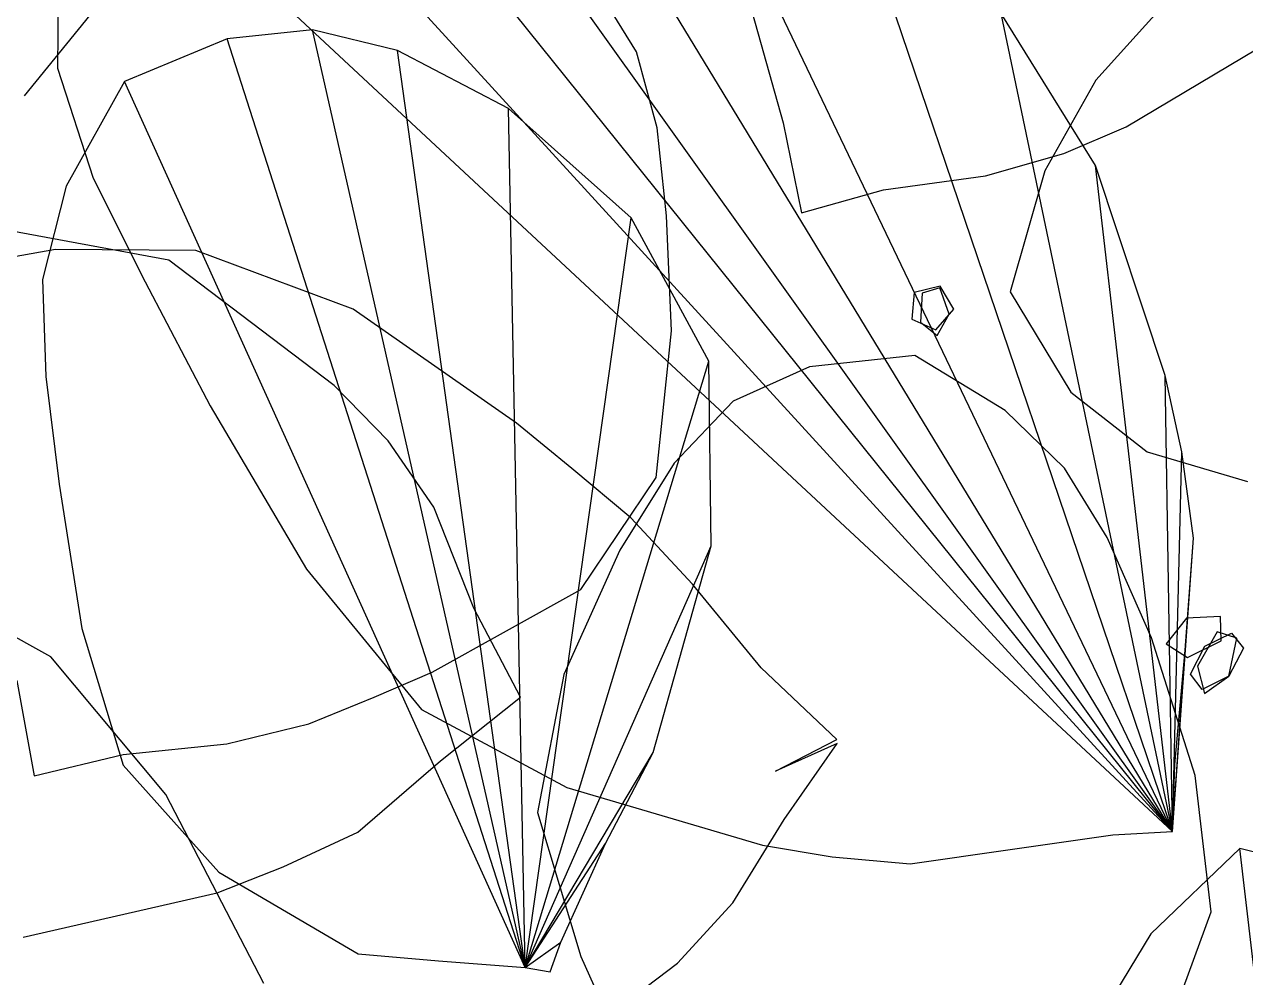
# Model space of a CAD drawing. Extents: x -23.2 to 18.8, y -18.4 to 11.3.
# Drawn here: x -4.2161 to -4.1425, y -0.7405 to -0.6831 of the extents above; entities that cross this region are included whole.
import ezdxf

# ---------------------------------------------------------------- set-up
doc = ezdxf.new("R2010")
doc.units = 0
doc.layers.add('FURNISHINGELEMENT', color=8, linetype='Continuous')

msp = doc.modelspace()

# ---------------------------------------------------------------- linework, layer by layer
at = {"layer": 'FURNISHINGELEMENT'}
for p, q in [((-4.146907, -0.731713, 4.49179), (-4.199547, -0.666263, 4.440644)), ((-4.146907, -0.731713, 4.49179), (-4.193917, -0.66592, 4.444083)), ((-4.146907, -0.731713, 4.49179), (-4.205227, -0.667951, 4.437631)), ((-4.146907, -0.731713, 4.49179), (-4.186097, -0.667288, 4.449288)), ((-4.146907, -0.731713, 4.49179), (-4.176137, -0.670655, 4.4561)), ((-4.146907, -0.731713, 4.49179), (-4.211677, -0.671419, 4.435)), ((-4.146907, -0.731713, 4.49179), (-4.165847, -0.6759, 4.463592)), ((-4.214017, -0.678964, 4.438264), (-4.214097, -0.685723, 4.44253)), ((-4.214017, -0.678964, 4.438264), (-4.214097, -0.685723, 4.44253)), ((-4.214017, -0.678964, 4.438264), (-4.214097, -0.685723, 4.44253)), ((-4.214017, -0.678964, 4.438264), (-4.214097, -0.685723, 4.44253)), ((-4.214017, -0.678964, 4.438264), (-4.214097, -0.685723, 4.44253)), ((-4.214017, -0.678964, 4.438264), (-4.214097, -0.685723, 4.44253)), ((-4.214017, -0.678964, 4.438264), (-4.214097, -0.685723, 4.44253)), ((-4.214017, -0.678964, 4.438264), (-4.214097, -0.685723, 4.44253)), ((-4.214017, -0.678964, 4.438264), (-4.214097, -0.685723, 4.44253)), ((-4.214017, -0.678964, 4.438264), (-4.214097, -0.685723, 4.44253)), ((-4.214017, -0.678964, 4.438264), (-4.214097, -0.685723, 4.44253)), ((-4.214017, -0.678964, 4.438264), (-4.214097, -0.685723, 4.44253)), ((-4.214017, -0.678964, 4.438264), (-4.214097, -0.685723, 4.44253)), ((-4.214017, -0.678964, 4.438264), (-4.214097, -0.685723, 4.44253)), ((-4.179207, -0.684749, 3.931084), (-4.181857, -0.680441, 3.925628)), ((-4.147237, -0.681697, 3.967034), (-4.151537, -0.686455, 3.962611)), ((-4.212137, -0.682531, 3.960709), (-4.216097, -0.687387, 3.97206)), ((-4.172237, -0.682375, 4.164492), (-4.170367, -0.689026, 4.16528)), ((-4.146907, -0.731713, 4.49179), (-4.157227, -0.682431, 4.471619)), ((-4.151547, -0.691587, 4.480724), (-4.157227, -0.682431, 4.471619)), ((-4.151547, -0.691587, 4.480724), (-4.157227, -0.682431, 4.471619)), ((-4.151547, -0.691587, 4.480724), (-4.157227, -0.682431, 4.471619)), ((-4.151547, -0.691587, 4.480724), (-4.157227, -0.682431, 4.471619)), ((-4.151547, -0.691587, 4.480724), (-4.157227, -0.682431, 4.471619)), ((-4.151547, -0.691587, 4.480724), (-4.157227, -0.682431, 4.471619)), ((-4.198717, -0.683417, 4.480776), (-4.203867, -0.683952, 4.47599)), ((-4.198717, -0.683417, 4.480776), (-4.203867, -0.683952, 4.47599)), ((-4.198717, -0.683417, 4.480776), (-4.203867, -0.683952, 4.47599)), ((-4.198717, -0.683417, 4.480776), (-4.203867, -0.683952, 4.47599)), ((-4.198717, -0.683417, 4.480776), (-4.203867, -0.683952, 4.47599)), ((-4.198717, -0.683417, 4.480776), (-4.203867, -0.683952, 4.47599)), ((-4.198717, -0.683417, 4.480776), (-4.203867, -0.683952, 4.47599)), ((-4.198717, -0.683417, 4.480776), (-4.203867, -0.683952, 4.47599)), ((-4.198717, -0.683417, 4.480776), (-4.203867, -0.683952, 4.47599)), ((-4.198717, -0.683417, 4.480776), (-4.203867, -0.683952, 4.47599)), ((-4.185917, -0.739913, 4.54603), (-4.198717, -0.683417, 4.480776)), ((-4.193607, -0.684669, 4.487078), (-4.198717, -0.683417, 4.480776)), ((-4.193607, -0.684669, 4.487078), (-4.198717, -0.683417, 4.480776)), ((-4.193607, -0.684669, 4.487078), (-4.198717, -0.683417, 4.480776)), ((-4.193607, -0.684669, 4.487078), (-4.198717, -0.683417, 4.480776)), ((-4.193607, -0.684669, 4.487078), (-4.198717, -0.683417, 4.480776)), ((-4.193607, -0.684669, 4.487078), (-4.198717, -0.683417, 4.480776)), ((-4.193607, -0.684669, 4.487078), (-4.198717, -0.683417, 4.480776)), ((-4.193607, -0.684669, 4.487078), (-4.198717, -0.683417, 4.480776)), ((-4.193607, -0.684669, 4.487078), (-4.198717, -0.683417, 4.480776)), ((-4.149707, -0.689255, 4.157726), (-4.139607, -0.68324, 4.149053)), ((-4.203867, -0.683952, 4.47599), (-4.210047, -0.686539, 4.472346)), ((-4.203867, -0.683952, 4.47599), (-4.210047, -0.686539, 4.472346)), ((-4.203867, -0.683952, 4.47599), (-4.210047, -0.686539, 4.472346)), ((-4.203867, -0.683952, 4.47599), (-4.210047, -0.686539, 4.472346)), ((-4.203867, -0.683952, 4.47599), (-4.210047, -0.686539, 4.472346)), ((-4.203867, -0.683952, 4.47599), (-4.210047, -0.686539, 4.472346)), ((-4.203867, -0.683952, 4.47599), (-4.210047, -0.686539, 4.472346)), ((-4.203867, -0.683952, 4.47599), (-4.210047, -0.686539, 4.472346)), ((-4.203867, -0.683952, 4.47599), (-4.210047, -0.686539, 4.472346)), ((-4.203867, -0.683952, 4.47599), (-4.210047, -0.686539, 4.472346)), ((-4.203867, -0.683952, 4.47599), (-4.210047, -0.686539, 4.472346)), ((-4.185917, -0.739913, 4.54603), (-4.203867, -0.683952, 4.47599)), ((-4.185917, -0.739913, 4.54603), (-4.193607, -0.684669, 4.487078)), ((-4.186917, -0.688167, 4.49658), (-4.193607, -0.684669, 4.487078)), ((-4.186917, -0.688167, 4.49658), (-4.193607, -0.684669, 4.487078)), ((-4.186917, -0.688167, 4.49658), (-4.193607, -0.684669, 4.487078)), ((-4.186917, -0.688167, 4.49658), (-4.193607, -0.684669, 4.487078)), ((-4.186917, -0.688167, 4.49658), (-4.193607, -0.684669, 4.487078)), ((-4.186917, -0.688167, 4.49658), (-4.193607, -0.684669, 4.487078)), ((-4.186917, -0.688167, 4.49658), (-4.193607, -0.684669, 4.487078)), ((-4.186917, -0.688167, 4.49658), (-4.193607, -0.684669, 4.487078)), ((-4.177967, -0.689322, 3.93813), (-4.179207, -0.684749, 3.931084)), ((-4.214097, -0.685723, 4.44253), (-4.211947, -0.692356, 4.447826)), ((-4.214097, -0.685723, 4.44253), (-4.211947, -0.692356, 4.447826)), ((-4.214097, -0.685723, 4.44253), (-4.211947, -0.692356, 4.447826)), ((-4.214097, -0.685723, 4.44253), (-4.211947, -0.692356, 4.447826)), ((-4.214097, -0.685723, 4.44253), (-4.211947, -0.692356, 4.447826)), ((-4.214097, -0.685723, 4.44253), (-4.211947, -0.692356, 4.447826)), ((-4.214097, -0.685723, 4.44253), (-4.211947, -0.692356, 4.447826)), ((-4.214097, -0.685723, 4.44253), (-4.211947, -0.692356, 4.447826)), ((-4.214097, -0.685723, 4.44253), (-4.211947, -0.692356, 4.447826)), ((-4.214097, -0.685723, 4.44253), (-4.211947, -0.692356, 4.447826)), ((-4.214097, -0.685723, 4.44253), (-4.211947, -0.692356, 4.447826)), ((-4.214097, -0.685723, 4.44253), (-4.211947, -0.692356, 4.447826)), ((-4.214097, -0.685723, 4.44253), (-4.211947, -0.692356, 4.447826)), ((-4.214097, -0.685723, 4.44253), (-4.211947, -0.692356, 4.447826)), ((-4.210047, -0.686539, 4.472346), (-4.213557, -0.692847, 4.476076)), ((-4.210047, -0.686539, 4.472346), (-4.213557, -0.692847, 4.476076)), ((-4.210047, -0.686539, 4.472346), (-4.213557, -0.692847, 4.476076)), ((-4.210047, -0.686539, 4.472346), (-4.213557, -0.692847, 4.476076)), ((-4.210047, -0.686539, 4.472346), (-4.213557, -0.692847, 4.476076)), ((-4.210047, -0.686539, 4.472346), (-4.213557, -0.692847, 4.476076)), ((-4.210047, -0.686539, 4.472346), (-4.213557, -0.692847, 4.476076)), ((-4.210047, -0.686539, 4.472346), (-4.213557, -0.692847, 4.476076)), ((-4.210047, -0.686539, 4.472346), (-4.213557, -0.692847, 4.476076)), ((-4.210047, -0.686539, 4.472346), (-4.213557, -0.692847, 4.476076)), ((-4.210047, -0.686539, 4.472346), (-4.213557, -0.692847, 4.476076)), ((-4.210047, -0.686539, 4.472346), (-4.213557, -0.692847, 4.476076)), ((-4.185917, -0.739913, 4.54603), (-4.210047, -0.686539, 4.472346)), ((-4.151537, -0.686455, 3.962611), (-4.154607, -0.69192, 3.959152)), ((-4.185917, -0.739913, 4.54603), (-4.186917, -0.688167, 4.49658)), ((-4.179537, -0.694744, 4.50907), (-4.186917, -0.688167, 4.49658)), ((-4.179537, -0.694744, 4.50907), (-4.186917, -0.688167, 4.49658)), ((-4.179537, -0.694744, 4.50907), (-4.186917, -0.688167, 4.49658)), ((-4.179537, -0.694744, 4.50907), (-4.186917, -0.688167, 4.49658)), ((-4.179537, -0.694744, 4.50907), (-4.186917, -0.688167, 4.49658)), ((-4.179537, -0.694744, 4.50907), (-4.186917, -0.688167, 4.49658)), ((-4.179537, -0.694744, 4.50907), (-4.186917, -0.688167, 4.49658)), ((-4.177397, -0.694632, 3.94646), (-4.177967, -0.689322, 3.93813)), ((-4.170367, -0.689026, 4.16528), (-4.169257, -0.69444, 4.165339)), ((-4.153457, -0.690862, 4.160219), (-4.149707, -0.689255, 4.157726)), ((-4.158187, -0.692207, 4.16241), (-4.153457, -0.690862, 4.160219)), ((-4.164327, -0.693055, 4.164367), (-4.158187, -0.692207, 4.16241)), ((-4.154607, -0.69192, 3.959152), (-4.156697, -0.699195, 3.956443)), ((-4.146907, -0.731713, 4.49179), (-4.151547, -0.691587, 4.480724)), ((-4.147347, -0.704235, 4.487519), (-4.151547, -0.691587, 4.480724)), ((-4.147347, -0.704235, 4.487519), (-4.151547, -0.691587, 4.480724)), ((-4.147347, -0.704235, 4.487519), (-4.151547, -0.691587, 4.480724)), ((-4.147347, -0.704235, 4.487519), (-4.151547, -0.691587, 4.480724)), ((-4.147347, -0.704235, 4.487519), (-4.151547, -0.691587, 4.480724)), ((-4.213557, -0.692847, 4.476076), (-4.214987, -0.698463, 4.481047)), ((-4.213557, -0.692847, 4.476076), (-4.214987, -0.698463, 4.481047)), ((-4.213557, -0.692847, 4.476076), (-4.214987, -0.698463, 4.481047)), ((-4.213557, -0.692847, 4.476076), (-4.214987, -0.698463, 4.481047)), ((-4.213557, -0.692847, 4.476076), (-4.214987, -0.698463, 4.481047)), ((-4.213557, -0.692847, 4.476076), (-4.214987, -0.698463, 4.481047)), ((-4.213557, -0.692847, 4.476076), (-4.214987, -0.698463, 4.481047)), ((-4.213557, -0.692847, 4.476076), (-4.214987, -0.698463, 4.481047)), ((-4.213557, -0.692847, 4.476076), (-4.214987, -0.698463, 4.481047)), ((-4.213557, -0.692847, 4.476076), (-4.214987, -0.698463, 4.481047)), ((-4.213557, -0.692847, 4.476076), (-4.214987, -0.698463, 4.481047)), ((-4.213557, -0.692847, 4.476076), (-4.214987, -0.698463, 4.481047)), ((-4.211947, -0.692356, 4.447826), (-4.208817, -0.698601, 4.452892)), ((-4.211947, -0.692356, 4.447826), (-4.208817, -0.698601, 4.452892)), ((-4.211947, -0.692356, 4.447826), (-4.208817, -0.698601, 4.452892)), ((-4.211947, -0.692356, 4.447826), (-4.208817, -0.698601, 4.452892)), ((-4.211947, -0.692356, 4.447826), (-4.208817, -0.698601, 4.452892)), ((-4.211947, -0.692356, 4.447826), (-4.208817, -0.698601, 4.452892)), ((-4.211947, -0.692356, 4.447826), (-4.208817, -0.698601, 4.452892)), ((-4.211947, -0.692356, 4.447826), (-4.208817, -0.698601, 4.452892)), ((-4.211947, -0.692356, 4.447826), (-4.208817, -0.698601, 4.452892)), ((-4.211947, -0.692356, 4.447826), (-4.208817, -0.698601, 4.452892)), ((-4.211947, -0.692356, 4.447826), (-4.208817, -0.698601, 4.452892)), ((-4.211947, -0.692356, 4.447826), (-4.208817, -0.698601, 4.452892)), ((-4.211947, -0.692356, 4.447826), (-4.208817, -0.698601, 4.452892)), ((-4.211947, -0.692356, 4.447826), (-4.208817, -0.698601, 4.452892)), ((-4.169257, -0.69444, 4.165339), (-4.164327, -0.693055, 4.164367)), ((-4.207387, -0.697288, 4.056754), (-4.218567, -0.695223, 4.048397)), ((-4.185917, -0.739913, 4.54603), (-4.179537, -0.694744, 4.50907)), ((-4.174847, -0.703381, 4.5212), (-4.179537, -0.694744, 4.50907)), ((-4.174847, -0.703381, 4.5212), (-4.179537, -0.694744, 4.50907)), ((-4.174847, -0.703381, 4.5212), (-4.179537, -0.694744, 4.50907)), ((-4.174847, -0.703381, 4.5212), (-4.179537, -0.694744, 4.50907)), ((-4.174847, -0.703381, 4.5212), (-4.179537, -0.694744, 4.50907)), ((-4.174847, -0.703381, 4.5212), (-4.179537, -0.694744, 4.50907)), ((-4.177097, -0.70155, 3.957002), (-4.177397, -0.694632, 3.94646)), ((-4.214207, -0.696651, 3.885741), (-4.222717, -0.698145, 3.874638)), ((-4.205747, -0.696712, 3.89627), (-4.214207, -0.696651, 3.885741)), ((-4.197417, -0.704854, 4.062956), (-4.207387, -0.697288, 4.056754)), ((-4.196267, -0.700252, 3.906291), (-4.205747, -0.696712, 3.89627)), ((-4.214987, -0.698463, 4.481047), (-4.214797, -0.704309, 4.487488)), ((-4.214987, -0.698463, 4.481047), (-4.214797, -0.704309, 4.487488)), ((-4.214987, -0.698463, 4.481047), (-4.214797, -0.704309, 4.487488)), ((-4.214987, -0.698463, 4.481047), (-4.214797, -0.704309, 4.487488)), ((-4.214987, -0.698463, 4.481047), (-4.214797, -0.704309, 4.487488)), ((-4.214987, -0.698463, 4.481047), (-4.214797, -0.704309, 4.487488)), ((-4.214987, -0.698463, 4.481047), (-4.214797, -0.704309, 4.487488)), ((-4.214987, -0.698463, 4.481047), (-4.214797, -0.704309, 4.487488)), ((-4.214987, -0.698463, 4.481047), (-4.214797, -0.704309, 4.487488)), ((-4.214987, -0.698463, 4.481047), (-4.214797, -0.704309, 4.487488)), ((-4.214987, -0.698463, 4.481047), (-4.214797, -0.704309, 4.487488)), ((-4.214987, -0.698463, 4.481047), (-4.214797, -0.704309, 4.487488)), ((-4.208817, -0.698601, 4.452892), (-4.204897, -0.706071, 4.458504)), ((-4.208817, -0.698601, 4.452892), (-4.204897, -0.706071, 4.458504)), ((-4.208817, -0.698601, 4.452892), (-4.204897, -0.706071, 4.458504)), ((-4.208817, -0.698601, 4.452892), (-4.204897, -0.706071, 4.458504)), ((-4.208817, -0.698601, 4.452892), (-4.204897, -0.706071, 4.458504)), ((-4.208817, -0.698601, 4.452892), (-4.204897, -0.706071, 4.458504)), ((-4.208817, -0.698601, 4.452892), (-4.204897, -0.706071, 4.458504)), ((-4.208817, -0.698601, 4.452892), (-4.204897, -0.706071, 4.458504)), ((-4.208817, -0.698601, 4.452892), (-4.204897, -0.706071, 4.458504)), ((-4.208817, -0.698601, 4.452892), (-4.204897, -0.706071, 4.458504)), ((-4.208817, -0.698601, 4.452892), (-4.204897, -0.706071, 4.458504)), ((-4.208817, -0.698601, 4.452892), (-4.204897, -0.706071, 4.458504)), ((-4.208817, -0.698601, 4.452892), (-4.204897, -0.706071, 4.458504)), ((-4.208817, -0.698601, 4.452892), (-4.204897, -0.706071, 4.458504)), ((-4.160907, -0.698864, 3.951863), (-4.162477, -0.699237, 3.951443)), ((-4.160097, -0.700255, 3.951259), (-4.160907, -0.698864, 3.951863)), ((-4.162477, -0.699237, 3.951443), (-4.162627, -0.700858, 3.950579)), ((-4.161997, -0.699276, 3.952151), (-4.162097, -0.701039, 3.952546)), ((-4.160927, -0.698971, 3.950668), (-4.161997, -0.699276, 3.952151)), ((-4.160377, -0.700547, 3.950147), (-4.160927, -0.698971, 3.950668)), ((-4.156697, -0.699195, 3.956443), (-4.153047, -0.705249, 3.959533)), ((-4.186427, -0.707107, 3.914181), (-4.196267, -0.700252, 3.906291)), ((-4.161167, -0.701487, 3.950465), (-4.160097, -0.700255, 3.951259)), ((-4.162627, -0.700858, 3.950579), (-4.161167, -0.701487, 3.950465)), ((-4.162097, -0.701039, 3.952546), (-4.161097, -0.701825, 3.951307)), ((-4.161097, -0.701825, 3.951307), (-4.160377, -0.700547, 3.950147)), ((-4.178027, -0.710389, 3.971859), (-4.177097, -0.70155, 3.957002)), ((-4.162437, -0.703038, 3.95801), (-4.168787, -0.703728, 3.962284)), ((-4.156997, -0.706353, 3.96174), (-4.162437, -0.703038, 3.95801)), ((-4.185917, -0.739913, 4.54603), (-4.174847, -0.703381, 4.5212)), ((-4.174717, -0.71451, 4.53202), (-4.174847, -0.703381, 4.5212)), ((-4.174717, -0.71451, 4.53202), (-4.174847, -0.703381, 4.5212)), ((-4.174717, -0.71451, 4.53202), (-4.174847, -0.703381, 4.5212)), ((-4.174717, -0.71451, 4.53202), (-4.174847, -0.703381, 4.5212)), ((-4.174717, -0.71451, 4.53202), (-4.174847, -0.703381, 4.5212)), ((-4.168787, -0.703728, 3.962284), (-4.173387, -0.705795, 3.968176)), ((-4.214797, -0.704309, 4.487488), (-4.213997, -0.710789, 4.49458)), ((-4.214797, -0.704309, 4.487488), (-4.213997, -0.710789, 4.49458)), ((-4.214797, -0.704309, 4.487488), (-4.213997, -0.710789, 4.49458)), ((-4.214797, -0.704309, 4.487488), (-4.213997, -0.710789, 4.49458)), ((-4.214797, -0.704309, 4.487488), (-4.213997, -0.710789, 4.49458)), ((-4.214797, -0.704309, 4.487488), (-4.213997, -0.710789, 4.49458)), ((-4.214797, -0.704309, 4.487488), (-4.213997, -0.710789, 4.49458)), ((-4.214797, -0.704309, 4.487488), (-4.213997, -0.710789, 4.49458)), ((-4.214797, -0.704309, 4.487488), (-4.213997, -0.710789, 4.49458)), ((-4.214797, -0.704309, 4.487488), (-4.213997, -0.710789, 4.49458)), ((-4.214797, -0.704309, 4.487488), (-4.213997, -0.710789, 4.49458)), ((-4.214797, -0.704309, 4.487488), (-4.213997, -0.710789, 4.49458)), ((-4.146907, -0.731713, 4.49179), (-4.147347, -0.704235, 4.487519)), ((-4.146347, -0.708847, 4.489568), (-4.147347, -0.704235, 4.487519)), ((-4.146347, -0.708847, 4.489568), (-4.147347, -0.704235, 4.487519)), ((-4.146347, -0.708847, 4.489568), (-4.147347, -0.704235, 4.487519)), ((-4.146347, -0.708847, 4.489568), (-4.147347, -0.704235, 4.487519)), ((-4.194177, -0.708178, 4.064701), (-4.197417, -0.704854, 4.062956)), ((-4.153047, -0.705249, 3.959533), (-4.148447, -0.708841, 3.963775)), ((-4.204897, -0.706071, 4.458504), (-4.199087, -0.715902, 4.465916)), ((-4.204897, -0.706071, 4.458504), (-4.199087, -0.715902, 4.465916)), ((-4.204897, -0.706071, 4.458504), (-4.199087, -0.715902, 4.465916)), ((-4.204897, -0.706071, 4.458504), (-4.199087, -0.715902, 4.465916)), ((-4.204897, -0.706071, 4.458504), (-4.199087, -0.715902, 4.465916)), ((-4.204897, -0.706071, 4.458504), (-4.199087, -0.715902, 4.465916)), ((-4.204897, -0.706071, 4.458504), (-4.199087, -0.715902, 4.465916)), ((-4.204897, -0.706071, 4.458504), (-4.199087, -0.715902, 4.465916)), ((-4.204897, -0.706071, 4.458504), (-4.199087, -0.715902, 4.465916)), ((-4.204897, -0.706071, 4.458504), (-4.199087, -0.715902, 4.465916)), ((-4.204897, -0.706071, 4.458504), (-4.199087, -0.715902, 4.465916)), ((-4.204897, -0.706071, 4.458504), (-4.199087, -0.715902, 4.465916)), ((-4.204897, -0.706071, 4.458504), (-4.199087, -0.715902, 4.465916)), ((-4.204897, -0.706071, 4.458504), (-4.199087, -0.715902, 4.465916)), ((-4.173387, -0.705795, 3.968176), (-4.176937, -0.709526, 3.976082)), ((-4.153417, -0.70983, 3.966427), (-4.156997, -0.706353, 3.96174)), ((-4.183097, -0.709843, 3.916426), (-4.186427, -0.707107, 3.914181)), ((-4.191407, -0.712182, 4.066059), (-4.194177, -0.708178, 4.064701)), ((-4.148447, -0.708841, 3.963775), (-4.142387, -0.710622, 3.969403)), ((-4.146907, -0.731713, 4.49179), (-4.146347, -0.708847, 4.489568)), ((-4.145647, -0.714048, 4.49102), (-4.146347, -0.708847, 4.489568)), ((-4.145647, -0.714048, 4.49102), (-4.146347, -0.708847, 4.489568)), ((-4.145647, -0.714048, 4.49102), (-4.146347, -0.708847, 4.489568)), ((-4.179547, -0.712829, 3.918127), (-4.183097, -0.709843, 3.916426)), ((-4.176937, -0.709526, 3.976082), (-4.180217, -0.714768, 3.9857)), ((-4.150857, -0.714013, 3.972375), (-4.153417, -0.70983, 3.966427)), ((-4.182567, -0.717133, 3.986523), (-4.178027, -0.710389, 3.971859)), ((-4.213997, -0.710789, 4.49458), (-4.212617, -0.71949, 4.50385)), ((-4.213997, -0.710789, 4.49458), (-4.212617, -0.71949, 4.50385)), ((-4.213997, -0.710789, 4.49458), (-4.212617, -0.71949, 4.50385)), ((-4.213997, -0.710789, 4.49458), (-4.212617, -0.71949, 4.50385)), ((-4.213997, -0.710789, 4.49458), (-4.212617, -0.71949, 4.50385)), ((-4.213997, -0.710789, 4.49458), (-4.212617, -0.71949, 4.50385)), ((-4.213997, -0.710789, 4.49458), (-4.212617, -0.71949, 4.50385)), ((-4.213997, -0.710789, 4.49458), (-4.212617, -0.71949, 4.50385)), ((-4.213997, -0.710789, 4.49458), (-4.212617, -0.71949, 4.50385)), ((-4.213997, -0.710789, 4.49458), (-4.212617, -0.71949, 4.50385)), ((-4.213997, -0.710789, 4.49458), (-4.212617, -0.71949, 4.50385)), ((-4.213997, -0.710789, 4.49458), (-4.212617, -0.71949, 4.50385)), ((-4.189007, -0.718265, 4.067059), (-4.191407, -0.712182, 4.066059)), ((-4.175827, -0.716821, 3.918726), (-4.179547, -0.712829, 3.918127)), ((-4.148177, -0.720043, 3.980809), (-4.150857, -0.714013, 3.972375)), ((-4.146907, -0.731713, 4.49179), (-4.145647, -0.714048, 4.49102)), ((-4.146157, -0.720787, 4.49192), (-4.145647, -0.714048, 4.49102)), ((-4.146157, -0.720787, 4.49192), (-4.145647, -0.714048, 4.49102)), ((-4.185917, -0.739913, 4.54603), (-4.174717, -0.71451, 4.53202)), ((-4.180217, -0.714768, 3.9857), (-4.183577, -0.722258, 3.998093)), ((-4.178197, -0.726956, 4.54172), (-4.174717, -0.71451, 4.53202)), ((-4.178197, -0.726956, 4.54172), (-4.174717, -0.71451, 4.53202)), ((-4.178197, -0.726956, 4.54172), (-4.174717, -0.71451, 4.53202)), ((-4.178197, -0.726956, 4.54172), (-4.174717, -0.71451, 4.53202)), ((-4.214487, -0.721193, 4.146618), (-4.223257, -0.71632, 4.136452)), ((-4.199087, -0.715902, 4.465916), (-4.192167, -0.724358, 4.473998)), ((-4.199087, -0.715902, 4.465916), (-4.192167, -0.724358, 4.473998)), ((-4.199087, -0.715902, 4.465916), (-4.192167, -0.724358, 4.473998)), ((-4.199087, -0.715902, 4.465916), (-4.192167, -0.724358, 4.473998)), ((-4.199087, -0.715902, 4.465916), (-4.192167, -0.724358, 4.473998)), ((-4.199087, -0.715902, 4.465916), (-4.192167, -0.724358, 4.473998)), ((-4.199087, -0.715902, 4.465916), (-4.192167, -0.724358, 4.473998)), ((-4.199087, -0.715902, 4.465916), (-4.192167, -0.724358, 4.473998)), ((-4.199087, -0.715902, 4.465916), (-4.192167, -0.724358, 4.473998)), ((-4.199087, -0.715902, 4.465916), (-4.192167, -0.724358, 4.473998)), ((-4.199087, -0.715902, 4.465916), (-4.192167, -0.724358, 4.473998)), ((-4.199087, -0.715902, 4.465916), (-4.192167, -0.724358, 4.473998)), ((-4.199087, -0.715902, 4.465916), (-4.192167, -0.724358, 4.473998)), ((-4.199087, -0.715902, 4.465916), (-4.192167, -0.724358, 4.473998)), ((-4.191507, -0.72212, 3.997496), (-4.182567, -0.717133, 3.986523)), ((-4.171697, -0.721862, 3.918415), (-4.175827, -0.716821, 3.918726)), ((-4.186197, -0.723627, 4.067101), (-4.189007, -0.718265, 4.067059)), ((-4.144017, -0.718761, 3.975858), (-4.146067, -0.718871, 3.976809)), ((-4.143987, -0.720223, 3.973699), (-4.144017, -0.718761, 3.975858)), ((-4.212617, -0.71949, 4.50385), (-4.210127, -0.727725, 4.51375)), ((-4.212617, -0.71949, 4.50385), (-4.210127, -0.727725, 4.51375)), ((-4.212617, -0.71949, 4.50385), (-4.210127, -0.727725, 4.51375)), ((-4.212617, -0.71949, 4.50385), (-4.210127, -0.727725, 4.51375)), ((-4.212617, -0.71949, 4.50385), (-4.210127, -0.727725, 4.51375)), ((-4.212617, -0.71949, 4.50385), (-4.210127, -0.727725, 4.51375)), ((-4.212617, -0.71949, 4.50385), (-4.210127, -0.727725, 4.51375)), ((-4.212617, -0.71949, 4.50385), (-4.210127, -0.727725, 4.51375)), ((-4.212617, -0.71949, 4.50385), (-4.210127, -0.727725, 4.51375)), ((-4.212617, -0.71949, 4.50385), (-4.210127, -0.727725, 4.51375)), ((-4.212617, -0.71949, 4.50385), (-4.210127, -0.727725, 4.51375)), ((-4.212617, -0.71949, 4.50385), (-4.210127, -0.727725, 4.51375)), ((-4.146067, -0.718871, 3.976809), (-4.147297, -0.7204, 3.975239)), ((-4.145547, -0.728347, 3.992064), (-4.148177, -0.720043, 3.980809)), ((-4.146007, -0.721235, 3.973317), (-4.143987, -0.720223, 3.973699)), ((-4.144217, -0.719691, 3.978002), (-4.145417, -0.721757, 3.978561)), ((-4.144957, -0.720551, 3.978632), (-4.143357, -0.71976, 3.977716)), ((-4.143037, -0.720065, 3.975782), (-4.144217, -0.719691, 3.978002)), ((-4.143517, -0.722362, 3.974968), (-4.143037, -0.720065, 3.975782)), ((-4.143357, -0.71976, 3.977716), (-4.142637, -0.720666, 3.975884)), ((-4.147297, -0.7204, 3.975239), (-4.146007, -0.721235, 3.973317)), ((-4.146907, -0.731713, 4.49179), (-4.146157, -0.720787, 4.49192)), ((-4.146767, -0.727675, 4.49213), (-4.146157, -0.720787, 4.49192)), ((-4.145837, -0.722247, 3.977716), (-4.144957, -0.720551, 3.978632)), ((-4.142637, -0.720666, 3.975884), (-4.143517, -0.722361, 3.974968)), ((-4.207567, -0.72948, 4.155035), (-4.214487, -0.721193, 4.146618)), ((-4.195017, -0.72363, 4.000699), (-4.191507, -0.72212, 3.997496)), ((-4.183577, -0.722258, 3.998093), (-4.185167, -0.730564, 4.010904)), ((-4.167147, -0.726169, 3.917558), (-4.171697, -0.721862, 3.918415)), ((-4.145117, -0.723152, 3.975884), (-4.145837, -0.722247, 3.977716)), ((-4.145417, -0.721757, 3.978561), (-4.144987, -0.723407, 3.976686)), ((-4.143517, -0.722361, 3.974968), (-4.145117, -0.723152, 3.975884)), ((-4.144987, -0.723407, 3.976686), (-4.143517, -0.722362, 3.974968)), ((-4.216537, -0.722621, 4.006794), (-4.215487, -0.728365, 4.007828)), ((-4.198957, -0.725223, 4.003473), (-4.195017, -0.72363, 4.000699)), ((-4.191017, -0.72745, 4.066355), (-4.186197, -0.723627, 4.067101)), ((-4.192167, -0.724358, 4.473998), (-4.183407, -0.729064, 4.482623)), ((-4.192167, -0.724358, 4.473998), (-4.183407, -0.729064, 4.482623)), ((-4.192167, -0.724358, 4.473998), (-4.183407, -0.729064, 4.482623)), ((-4.192167, -0.724358, 4.473998), (-4.183407, -0.729064, 4.482623)), ((-4.192167, -0.724358, 4.473998), (-4.183407, -0.729064, 4.482623)), ((-4.192167, -0.724358, 4.473998), (-4.183407, -0.729064, 4.482623)), ((-4.192167, -0.724358, 4.473998), (-4.183407, -0.729064, 4.482623)), ((-4.192167, -0.724358, 4.473998), (-4.183407, -0.729064, 4.482623)), ((-4.192167, -0.724358, 4.473998), (-4.183407, -0.729064, 4.482623)), ((-4.192167, -0.724358, 4.473998), (-4.183407, -0.729064, 4.482623)), ((-4.192167, -0.724358, 4.473998), (-4.183407, -0.729064, 4.482623)), ((-4.192167, -0.724358, 4.473998), (-4.183407, -0.729064, 4.482623)), ((-4.192167, -0.724358, 4.473998), (-4.183407, -0.729064, 4.482623)), ((-4.192167, -0.724358, 4.473998), (-4.183407, -0.729064, 4.482623)), ((-4.203887, -0.726442, 4.005739), (-4.198957, -0.725223, 4.003473)), ((-4.210137, -0.727077, 4.007326), (-4.203887, -0.726442, 4.005739)), ((-4.170827, -0.72809, 3.915596), (-4.167147, -0.726169, 3.917558)), ((-4.167107, -0.726405, 3.917407), (-4.170827, -0.72809, 3.915596)), ((-4.170307, -0.730988, 3.913741), (-4.167107, -0.726405, 3.917407)), ((-4.215487, -0.728365, 4.007828), (-4.210137, -0.727077, 4.007326)), ((-4.195997, -0.731749, 4.064483), (-4.191017, -0.72745, 4.066355)), ((-4.185917, -0.739913, 4.54603), (-4.178197, -0.726956, 4.54172)), ((-4.181067, -0.732438, 4.54423), (-4.178197, -0.726956, 4.54172)), ((-4.181067, -0.732438, 4.54423), (-4.178197, -0.726956, 4.54172)), ((-4.181067, -0.732438, 4.54423), (-4.178197, -0.726956, 4.54172)), ((-4.210127, -0.727725, 4.51375), (-4.204377, -0.734169, 4.52502)), ((-4.210127, -0.727725, 4.51375), (-4.204377, -0.734169, 4.52502)), ((-4.210127, -0.727725, 4.51375), (-4.204377, -0.734169, 4.52502)), ((-4.210127, -0.727725, 4.51375), (-4.204377, -0.734169, 4.52502)), ((-4.210127, -0.727725, 4.51375), (-4.204377, -0.734169, 4.52502)), ((-4.210127, -0.727725, 4.51375), (-4.204377, -0.734169, 4.52502)), ((-4.210127, -0.727725, 4.51375), (-4.204377, -0.734169, 4.52502)), ((-4.210127, -0.727725, 4.51375), (-4.204377, -0.734169, 4.52502)), ((-4.210127, -0.727725, 4.51375), (-4.204377, -0.734169, 4.52502)), ((-4.210127, -0.727725, 4.51375), (-4.204377, -0.734169, 4.52502)), ((-4.210127, -0.727725, 4.51375), (-4.204377, -0.734169, 4.52502)), ((-4.210127, -0.727725, 4.51375), (-4.204377, -0.734169, 4.52502)), ((-4.146907, -0.731713, 4.49179), (-4.146767, -0.727675, 4.49213)), ((-4.183407, -0.729064, 4.482623), (-4.171607, -0.732547, 4.488894)), ((-4.183407, -0.729064, 4.482623), (-4.171607, -0.732547, 4.488894)), ((-4.183407, -0.729064, 4.482623), (-4.171607, -0.732547, 4.488894)), ((-4.183407, -0.729064, 4.482623), (-4.171607, -0.732547, 4.488894)), ((-4.183407, -0.729064, 4.482623), (-4.171607, -0.732547, 4.488894)), ((-4.183407, -0.729064, 4.482623), (-4.171607, -0.732547, 4.488894)), ((-4.183407, -0.729064, 4.482623), (-4.171607, -0.732547, 4.488894)), ((-4.183407, -0.729064, 4.482623), (-4.171607, -0.732547, 4.488894)), ((-4.183407, -0.729064, 4.482623), (-4.171607, -0.732547, 4.488894)), ((-4.183407, -0.729064, 4.482623), (-4.171607, -0.732547, 4.488894)), ((-4.183407, -0.729064, 4.482623), (-4.171607, -0.732547, 4.488894)), ((-4.183407, -0.729064, 4.482623), (-4.171607, -0.732547, 4.488894)), ((-4.183407, -0.729064, 4.482623), (-4.171607, -0.732547, 4.488894)), ((-4.183407, -0.729064, 4.482623), (-4.171607, -0.732547, 4.488894)), ((-4.144587, -0.736557, 4.003761), (-4.145547, -0.728347, 3.992064)), ((-4.201667, -0.740868, 4.161937), (-4.207567, -0.72948, 4.155035)), ((-4.185167, -0.730564, 4.010904), (-4.182567, -0.739237, 4.022376)), ((-4.173397, -0.736004, 3.909145), (-4.170307, -0.730988, 3.913741)), ((-4.200497, -0.733839, 4.062533), (-4.195997, -0.731749, 4.064483)), ((-4.156697, -0.732791, 4.49247), (-4.150517, -0.731924, 4.49233)), ((-4.156697, -0.732791, 4.49247), (-4.150517, -0.731924, 4.49233)), ((-4.156697, -0.732791, 4.49247), (-4.150517, -0.731924, 4.49233)), ((-4.156697, -0.732791, 4.49247), (-4.150517, -0.731924, 4.49233)), ((-4.156697, -0.732791, 4.49247), (-4.150517, -0.731924, 4.49233)), ((-4.156697, -0.732791, 4.49247), (-4.150517, -0.731924, 4.49233)), ((-4.156697, -0.732791, 4.49247), (-4.150517, -0.731924, 4.49233)), ((-4.156697, -0.732791, 4.49247), (-4.150517, -0.731924, 4.49233)), ((-4.156697, -0.732791, 4.49247), (-4.150517, -0.731924, 4.49233)), ((-4.156697, -0.732791, 4.49247), (-4.150517, -0.731924, 4.49233)), ((-4.156697, -0.732791, 4.49247), (-4.150517, -0.731924, 4.49233)), ((-4.156697, -0.732791, 4.49247), (-4.150517, -0.731924, 4.49233)), ((-4.156697, -0.732791, 4.49247), (-4.150517, -0.731924, 4.49233)), ((-4.156697, -0.732791, 4.49247), (-4.150517, -0.731924, 4.49233)), ((-4.150517, -0.731924, 4.49233), (-4.146907, -0.731713, 4.49179)), ((-4.150517, -0.731924, 4.49233), (-4.146907, -0.731713, 4.49179)), ((-4.150517, -0.731924, 4.49233), (-4.146907, -0.731713, 4.49179)), ((-4.150517, -0.731924, 4.49233), (-4.146907, -0.731713, 4.49179)), ((-4.150517, -0.731924, 4.49233), (-4.146907, -0.731713, 4.49179)), ((-4.150517, -0.731924, 4.49233), (-4.146907, -0.731713, 4.49179)), ((-4.150517, -0.731924, 4.49233), (-4.146907, -0.731713, 4.49179)), ((-4.150517, -0.731924, 4.49233), (-4.146907, -0.731713, 4.49179)), ((-4.150517, -0.731924, 4.49233), (-4.146907, -0.731713, 4.49179)), ((-4.150517, -0.731924, 4.49233), (-4.146907, -0.731713, 4.49179)), ((-4.150517, -0.731924, 4.49233), (-4.146907, -0.731713, 4.49179)), ((-4.150517, -0.731924, 4.49233), (-4.146907, -0.731713, 4.49179)), ((-4.150517, -0.731924, 4.49233), (-4.146907, -0.731713, 4.49179)), ((-4.150517, -0.731924, 4.49233), (-4.146907, -0.731713, 4.49179)), ((-4.185917, -0.739913, 4.54603), (-4.181067, -0.732438, 4.54423)), ((-4.183757, -0.738386, 4.54645), (-4.181067, -0.732438, 4.54423)), ((-4.183757, -0.738386, 4.54645), (-4.181067, -0.732438, 4.54423)), ((-4.171607, -0.732547, 4.488894), (-4.167417, -0.733239, 4.49071)), ((-4.171607, -0.732547, 4.488894), (-4.167417, -0.733239, 4.49071)), ((-4.171607, -0.732547, 4.488894), (-4.167417, -0.733239, 4.49071)), ((-4.171607, -0.732547, 4.488894), (-4.167417, -0.733239, 4.49071)), ((-4.171607, -0.732547, 4.488894), (-4.167417, -0.733239, 4.49071)), ((-4.171607, -0.732547, 4.488894), (-4.167417, -0.733239, 4.49071)), ((-4.171607, -0.732547, 4.488894), (-4.167417, -0.733239, 4.49071)), ((-4.171607, -0.732547, 4.488894), (-4.167417, -0.733239, 4.49071)), ((-4.171607, -0.732547, 4.488894), (-4.167417, -0.733239, 4.49071)), ((-4.171607, -0.732547, 4.488894), (-4.167417, -0.733239, 4.49071)), ((-4.171607, -0.732547, 4.488894), (-4.167417, -0.733239, 4.49071)), ((-4.171607, -0.732547, 4.488894), (-4.167417, -0.733239, 4.49071)), ((-4.171607, -0.732547, 4.488894), (-4.167417, -0.733239, 4.49071)), ((-4.171607, -0.732547, 4.488894), (-4.167417, -0.733239, 4.49071)), ((-4.142857, -0.73275, 3.985765), (-4.148227, -0.737872, 3.987858)), ((-4.142857, -0.73275, 3.985765), (-4.148227, -0.737872, 3.987858)), ((-4.142857, -0.73275, 3.985765), (-4.148227, -0.737872, 3.987858)), ((-4.142857, -0.73275, 3.985765), (-4.148227, -0.737872, 3.987858)), ((-4.142857, -0.73275, 3.985765), (-4.148227, -0.737872, 3.987858)), ((-4.142857, -0.73275, 3.985765), (-4.148227, -0.737872, 3.987858)), ((-4.142857, -0.73275, 3.985765), (-4.148227, -0.737872, 3.987858)), ((-4.142857, -0.73275, 3.985765), (-4.148227, -0.737872, 3.987858)), ((-4.142857, -0.73275, 3.985765), (-4.148227, -0.737872, 3.987858)), ((-4.142857, -0.73275, 3.985765), (-4.148227, -0.737872, 3.987858)), ((-4.142857, -0.73275, 3.985765), (-4.148227, -0.737872, 3.987858)), ((-4.142857, -0.73275, 3.985765), (-4.148227, -0.737872, 3.987858)), ((-4.133227, -0.814052, 4.02399), (-4.142857, -0.73275, 3.985765)), ((-4.136307, -0.734406, 3.988586), (-4.142857, -0.73275, 3.985765)), ((-4.136307, -0.734406, 3.988586), (-4.142857, -0.73275, 3.985765)), ((-4.136307, -0.734406, 3.988586), (-4.142857, -0.73275, 3.985765)), ((-4.136307, -0.734406, 3.988586), (-4.142857, -0.73275, 3.985765)), ((-4.136307, -0.734406, 3.988586), (-4.142857, -0.73275, 3.985765)), ((-4.136307, -0.734406, 3.988586), (-4.142857, -0.73275, 3.985765)), ((-4.136307, -0.734406, 3.988586), (-4.142857, -0.73275, 3.985765)), ((-4.136307, -0.734406, 3.988586), (-4.142857, -0.73275, 3.985765)), ((-4.136307, -0.734406, 3.988586), (-4.142857, -0.73275, 3.985765)), ((-4.136307, -0.734406, 3.988586), (-4.142857, -0.73275, 3.985765)), ((-4.136307, -0.734406, 3.988586), (-4.142857, -0.73275, 3.985765)), ((-4.167417, -0.733239, 4.49071), (-4.162727, -0.73366, 4.49192)), ((-4.167417, -0.733239, 4.49071), (-4.162727, -0.73366, 4.49192)), ((-4.167417, -0.733239, 4.49071), (-4.162727, -0.73366, 4.49192)), ((-4.167417, -0.733239, 4.49071), (-4.162727, -0.73366, 4.49192)), ((-4.167417, -0.733239, 4.49071), (-4.162727, -0.73366, 4.49192)), ((-4.167417, -0.733239, 4.49071), (-4.162727, -0.73366, 4.49192)), ((-4.167417, -0.733239, 4.49071), (-4.162727, -0.73366, 4.49192)), ((-4.167417, -0.733239, 4.49071), (-4.162727, -0.73366, 4.49192)), ((-4.167417, -0.733239, 4.49071), (-4.162727, -0.73366, 4.49192)), ((-4.167417, -0.733239, 4.49071), (-4.162727, -0.73366, 4.49192)), ((-4.167417, -0.733239, 4.49071), (-4.162727, -0.73366, 4.49192)), ((-4.167417, -0.733239, 4.49071), (-4.162727, -0.73366, 4.49192)), ((-4.167417, -0.733239, 4.49071), (-4.162727, -0.73366, 4.49192)), ((-4.167417, -0.733239, 4.49071), (-4.162727, -0.73366, 4.49192)), ((-4.162727, -0.73366, 4.49192), (-4.156697, -0.732791, 4.49247)), ((-4.162727, -0.73366, 4.49192), (-4.156697, -0.732791, 4.49247)), ((-4.162727, -0.73366, 4.49192), (-4.156697, -0.732791, 4.49247)), ((-4.162727, -0.73366, 4.49192), (-4.156697, -0.732791, 4.49247)), ((-4.162727, -0.73366, 4.49192), (-4.156697, -0.732791, 4.49247)), ((-4.162727, -0.73366, 4.49192), (-4.156697, -0.732791, 4.49247)), ((-4.162727, -0.73366, 4.49192), (-4.156697, -0.732791, 4.49247)), ((-4.162727, -0.73366, 4.49192), (-4.156697, -0.732791, 4.49247)), ((-4.162727, -0.73366, 4.49192), (-4.156697, -0.732791, 4.49247)), ((-4.162727, -0.73366, 4.49192), (-4.156697, -0.732791, 4.49247)), ((-4.162727, -0.73366, 4.49192), (-4.156697, -0.732791, 4.49247)), ((-4.162727, -0.73366, 4.49192), (-4.156697, -0.732791, 4.49247)), ((-4.162727, -0.73366, 4.49192), (-4.156697, -0.732791, 4.49247)), ((-4.162727, -0.73366, 4.49192), (-4.156697, -0.732791, 4.49247)), ((-4.204467, -0.735402, 4.060568), (-4.200497, -0.733839, 4.062533)), ((-4.204377, -0.734169, 4.52502), (-4.195977, -0.739083, 4.53785)), ((-4.204377, -0.734169, 4.52502), (-4.195977, -0.739083, 4.53785)), ((-4.204377, -0.734169, 4.52502), (-4.195977, -0.739083, 4.53785)), ((-4.204377, -0.734169, 4.52502), (-4.195977, -0.739083, 4.53785)), ((-4.204377, -0.734169, 4.52502), (-4.195977, -0.739083, 4.53785)), ((-4.204377, -0.734169, 4.52502), (-4.195977, -0.739083, 4.53785)), ((-4.204377, -0.734169, 4.52502), (-4.195977, -0.739083, 4.53785)), ((-4.204377, -0.734169, 4.52502), (-4.195977, -0.739083, 4.53785)), ((-4.204377, -0.734169, 4.52502), (-4.195977, -0.739083, 4.53785)), ((-4.204377, -0.734169, 4.52502), (-4.195977, -0.739083, 4.53785)), ((-4.204377, -0.734169, 4.52502), (-4.195977, -0.739083, 4.53785)), ((-4.204377, -0.734169, 4.52502), (-4.195977, -0.739083, 4.53785)), ((-4.216167, -0.738072, 4.053868), (-4.204467, -0.735402, 4.060568)), ((-4.176737, -0.739646, 3.905074), (-4.173397, -0.736004, 3.909145)), ((-4.147457, -0.744407, 4.01617), (-4.144587, -0.736557, 4.003761)), ((-4.148227, -0.737872, 3.987858), (-4.151627, -0.743483, 3.990379)), ((-4.148227, -0.737872, 3.987858), (-4.151627, -0.743483, 3.990379)), ((-4.148227, -0.737872, 3.987858), (-4.151627, -0.743483, 3.990379)), ((-4.148227, -0.737872, 3.987858), (-4.151627, -0.743483, 3.990379)), ((-4.148227, -0.737872, 3.987858), (-4.151627, -0.743483, 3.990379)), ((-4.148227, -0.737872, 3.987858), (-4.151627, -0.743483, 3.990379)), ((-4.148227, -0.737872, 3.987858), (-4.151627, -0.743483, 3.990379)), ((-4.148227, -0.737872, 3.987858), (-4.151627, -0.743483, 3.990379)), ((-4.148227, -0.737872, 3.987858), (-4.151627, -0.743483, 3.990379)), ((-4.148227, -0.737872, 3.987858), (-4.151627, -0.743483, 3.990379)), ((-4.148227, -0.737872, 3.987858), (-4.151627, -0.743483, 3.990379)), ((-4.148227, -0.737872, 3.987858), (-4.151627, -0.743483, 3.990379)), ((-4.185917, -0.739913, 4.54603), (-4.183757, -0.738386, 4.54645)), ((-4.184417, -0.740164, 4.54713), (-4.183757, -0.738386, 4.54645)), ((-4.195977, -0.739083, 4.53785), (-4.191127, -0.739506, 4.5422)), ((-4.195977, -0.739083, 4.53785), (-4.191127, -0.739506, 4.5422)), ((-4.195977, -0.739083, 4.53785), (-4.191127, -0.739506, 4.5422)), ((-4.195977, -0.739083, 4.53785), (-4.191127, -0.739506, 4.5422)), ((-4.195977, -0.739083, 4.53785), (-4.191127, -0.739506, 4.5422)), ((-4.195977, -0.739083, 4.53785), (-4.191127, -0.739506, 4.5422)), ((-4.195977, -0.739083, 4.53785), (-4.191127, -0.739506, 4.5422)), ((-4.195977, -0.739083, 4.53785), (-4.191127, -0.739506, 4.5422)), ((-4.195977, -0.739083, 4.53785), (-4.191127, -0.739506, 4.5422)), ((-4.195977, -0.739083, 4.53785), (-4.191127, -0.739506, 4.5422)), ((-4.195977, -0.739083, 4.53785), (-4.191127, -0.739506, 4.5422)), ((-4.195977, -0.739083, 4.53785), (-4.191127, -0.739506, 4.5422)), ((-4.182567, -0.739237, 4.022376), (-4.177427, -0.750702, 4.030616)), ((-4.191127, -0.739506, 4.5422), (-4.185917, -0.739913, 4.54603)), ((-4.191127, -0.739506, 4.5422), (-4.185917, -0.739913, 4.54603)), ((-4.191127, -0.739506, 4.5422), (-4.185917, -0.739913, 4.54603)), ((-4.191127, -0.739506, 4.5422), (-4.185917, -0.739913, 4.54603)), ((-4.191127, -0.739506, 4.5422), (-4.185917, -0.739913, 4.54603)), ((-4.191127, -0.739506, 4.5422), (-4.185917, -0.739913, 4.54603)), ((-4.191127, -0.739506, 4.5422), (-4.185917, -0.739913, 4.54603)), ((-4.191127, -0.739506, 4.5422), (-4.185917, -0.739913, 4.54603)), ((-4.191127, -0.739506, 4.5422), (-4.185917, -0.739913, 4.54603)), ((-4.191127, -0.739506, 4.5422), (-4.185917, -0.739913, 4.54603)), ((-4.191127, -0.739506, 4.5422), (-4.185917, -0.739913, 4.54603)), ((-4.191127, -0.739506, 4.5422), (-4.185917, -0.739913, 4.54603)), ((-4.185917, -0.739913, 4.54603), (-4.184417, -0.740164, 4.54713)), ((-4.179887, -0.742038, 3.901502), (-4.176737, -0.739646, 3.905074))]:
    msp.add_line(p, q, dxfattribs=at)

doc.saveas('drawing.dxf')
